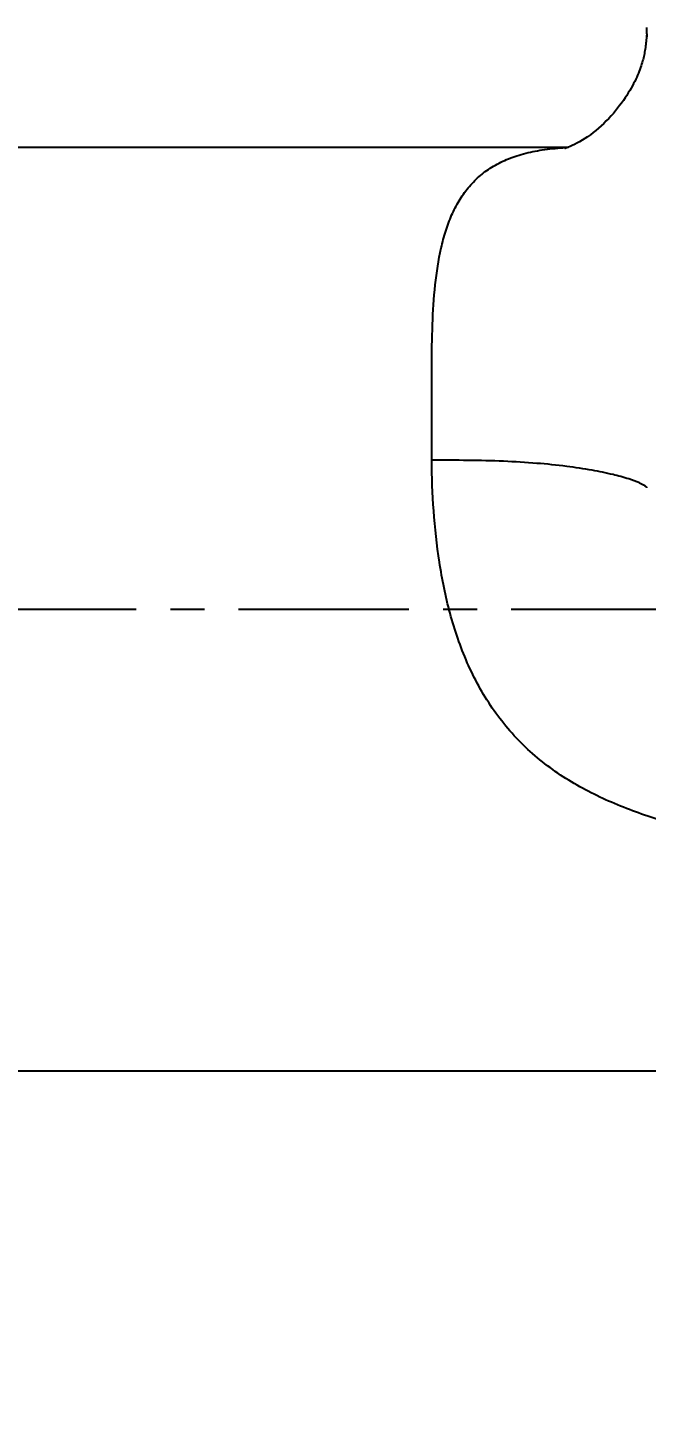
# Model space of a CAD drawing. Header units: millimetres. Extents: x 13335 to 13929, y 3069 to 3489.
# Drawn here: x 13724.1 to 13752.9, y 3133 to 3196.9 of the extents above; entities that cross this region are included whole.
import ezdxf

# ---------------------------------------------------------------- set-up
doc = ezdxf.new("R2010")
doc.units = ezdxf.units.MM
doc.header["$LTSCALE"] = 0.25
doc.linetypes.add('CENTER', pattern=[50.8, 31.75, -6.35, 6.35, -6.35])
doc.layers.add('CENTER', color=1, linetype='CENTER')
doc.layers.add('DWG', color=7, linetype='Continuous')
doc.styles.add('GHS', font='romans.shx', dxfattribs={"height": 3.5, "bigfont": 'ghs.shx'})
doc.dimstyles.new('HONG', dxfattribs={"dimscale": 0, "dimtxt": 3.5, "dimasz": 3.5, "dimexe": 2, "dimexo": 1, "dimgap": 1, "dimtad": 1, "dimdec": 4, "dimdsep": 46, "dimtxsty": 'GHS', "dimcen": 3, "dimclrd": 2, "dimclre": 2, "dimclrt": 2, "dimadec": 0, "dimazin": 0, "dimtfac": 1, "dimtdec": 4, "dimtmove": 0, "dimatfit": 2, "dimfxl": 0, "dimtvp": 1, "dimtolj": 1, "dimarcsym": 0})

# ---------------------------------------------------------------- blocks, each defined once
blk = doc.blocks.new('*D8')
at = {"layer": 'Defpoints', "color": 0}
for p in [(13695.42, 3156.65), (13845.42, 3156.65), (13845.42, 3102.267)]:
    blk.add_point(p, dxfattribs=at)
at = {"layer": 'DWG', "color": 2, "lineweight": -2}
for p, q in [((13695.42, 3155.65), (13695.42, 3100.267)), ((13845.42, 3155.65), (13845.42, 3100.267)), ((13698.92, 3102.267), (13841.92, 3102.267))]:
    blk.add_line(p, q, dxfattribs=at)
at = {"layer": 'DWG', "color": 2}
for points in [[(13698.92, 3102.85), (13698.92, 3101.683), (13695.42, 3102.267)], [(13841.92, 3102.85), (13841.92, 3101.683), (13845.42, 3102.267)]]:
    blk.add_solid(points, dxfattribs=at)
at = {"layer": 'DWG', "color": 2, "insert": (13770.42, 3105.017), "char_height": 3.5, "attachment_point": 5, "style": 'GHS'}
blk.add_mtext('\\A1;150', dxfattribs=at)
blk = doc.blocks.new('*D5')
at = {"layer": 'Defpoints', "color": 0}
for p in [(13652.564, 3251.787), (13770.42, 3251.787), (13670.42, 3169.85)]:
    blk.add_point(p, dxfattribs=at)
at = {"layer": 'DWG', "color": 2, "lineweight": -2}
for p, q in [((13769.42, 3251.787), (13650.564, 3251.787)), ((13652.564, 3173.35), (13652.564, 3248.287)), ((13669.42, 3169.85), (13650.564, 3169.85))]:
    blk.add_line(p, q, dxfattribs=at)
at = {"layer": 'DWG', "color": 2}
for points in [[(13651.98, 3248.287), (13653.147, 3248.287), (13652.564, 3251.787)], [(13651.98, 3173.35), (13653.147, 3173.35), (13652.564, 3169.85)]]:
    blk.add_solid(points, dxfattribs=at)
at = {"layer": 'DWG', "color": 2, "insert": (13648.897, 3210.818), "char_height": 3.5, "attachment_point": 5, "rotation": 90, "style": 'GHS'}
blk.add_mtext('\\A1;(82)', dxfattribs=at)
blk = doc.blocks.new('*D6')
at = {"layer": 'Defpoints', "color": 0}
for p in [(13639.335, 3251.787), (13770.42, 3251.787), (13690.211, 3110.306)]:
    blk.add_point(p, dxfattribs=at)
at = {"layer": 'DWG', "color": 2, "lineweight": -2}
for p, q in [((13769.42, 3251.787), (13637.335, 3251.787)), ((13639.335, 3113.806), (13639.335, 3248.287)), ((13689.211, 3110.306), (13637.335, 3110.306))]:
    blk.add_line(p, q, dxfattribs=at)
at = {"layer": 'DWG', "color": 2}
for points in [[(13638.752, 3248.287), (13639.919, 3248.287), (13639.335, 3251.787)], [(13638.752, 3113.806), (13639.919, 3113.806), (13639.335, 3110.306)]]:
    blk.add_solid(points, dxfattribs=at)
at = {"layer": 'DWG', "color": 2, "insert": (13635.669, 3181.046), "char_height": 3.5, "attachment_point": 5, "rotation": 90, "style": 'GHS'}
blk.add_mtext('\\A1;(141.5)', dxfattribs=at)

msp = doc.modelspace()

# ---------------------------------------------------------------- linework, layer by layer
at = {"layer": 'CENTER'}
msp.add_line((13670.4203, 3169.8498), (13870.4203, 3169.8498), dxfattribs=at)
at = {"layer": 'DWG'}
for p, q in [((13752.91277, 3196.41006), (13752.90832, 3196.3463)), ((13752.92022, 3196.57551), (13752.92017, 3196.57351)), ((13752.85763, 3195.91377), (13752.84587, 3195.8434)), ((13678.4203, 3191.3498), (13749.28248, 3191.3498)), ((13742.92025, 3176.78061), (13742.91994, 3181.13972)), ((13678.4203, 3148.3498), (13862.4203, 3148.3498))]:
    msp.add_line(p, q, dxfattribs=at)
for points in [[(13752.90832, 3196.3463), (13752.90262, 3196.2772), (13752.89575, 3196.20533), (13752.8877, 3196.13178), (13752.87863, 3196.05837)], [(13752.92017, 3196.57351), (13752.91952, 3196.54964), (13752.91817, 3196.51268), (13752.91599, 3196.46587), (13752.91277, 3196.41006)], [(13752.91868, 3196.92537), (13752.91872, 3196.90986), (13752.91905, 3196.86473)], [(13752.91905, 3196.86473), (13752.91947, 3196.83479), (13752.92021, 3196.79781), (13752.92127, 3196.75839), (13752.92254, 3196.72052), (13752.924, 3196.68405), (13752.92555, 3196.65045), (13752.92719, 3196.6189), (13752.92889, 3196.58906), (13752.93064, 3196.56096), (13752.9324, 3196.53449), (13752.93592, 3196.48639)], [(13752.84587, 3195.8434), (13752.83334, 3195.7746), (13752.82003, 3195.70698), (13752.80598, 3195.64069), (13752.79094, 3195.57441), (13752.77461, 3195.50701), (13752.75688, 3195.43825), (13752.73754, 3195.36762), (13752.71646, 3195.29492), (13752.69344, 3195.21988), (13752.66829, 3195.14227), (13752.64079, 3195.06176), (13752.61079, 3194.97838), (13752.57812, 3194.89206), (13752.54263, 3194.80283), (13752.50417, 3194.71075), (13752.46258, 3194.61583), (13752.41769, 3194.51808), (13752.36935, 3194.41758), (13752.3174, 3194.3144), (13752.26174, 3194.20872), (13752.20231, 3194.10078), (13752.13892, 3193.9906), (13752.07139, 3193.87824), (13751.99964, 3193.76391), (13751.92355, 3193.64778), (13751.84309, 3193.53015), (13751.75821, 3193.4113), (13751.66894, 3193.29159), (13751.57531, 3193.17136), (13751.47735, 3193.05095), (13751.37509, 3192.93071), (13751.26871, 3192.81108), (13751.15834, 3192.69245), (13751.04431, 3192.57542), (13750.92692, 3192.46047), (13750.80661, 3192.34817), (13750.68387, 3192.23911), (13750.55903, 3192.13367), (13750.43248, 3192.03222), (13750.30491, 3191.93533), (13750.17694, 3191.8434), (13750.04952, 3191.75704), (13749.92349, 3191.67666), (13749.80028, 3191.60295), (13749.68128, 3191.53643), (13749.5681, 3191.47755), (13749.46214, 3191.4265), (13749.36613, 3191.38386), (13749.28272, 3191.34989), (13749.21387, 3191.32432), (13749.16223, 3191.30693), (13749.12822, 3191.29661), (13749.12195, 3191.29485)], [(13752.87863, 3196.05837), (13752.86856, 3195.9854), (13752.85763, 3195.91377)]]:
    msp.add_lwpolyline(points, dxfattribs=at)
for centre, radius, start, end in [((13749.79156, 3178.35147), 12.99627, 92.977666, 93.3635086), ((13749.81505, 3177.89751), 13.45083, 92.5091668, 92.9771613)]:
    msp.add_arc(centre, radius, start, end, dxfattribs=at)
for points, knots in [([(13742.91994, 3181.13976), (13742.92153, 3181.79124), (13742.93603, 3183.06218), (13743.05111, 3184.9089), (13743.27087, 3186.36672), (13743.55619, 3187.44361), (13743.82716, 3188.18298), (13744.17036, 3188.86165), (13744.59642, 3189.46979), (13745.10973, 3190.00023), (13745.71375, 3190.44675), (13746.41055, 3190.80477), (13747.20145, 3191.06927), (13748.08389, 3191.24613), (13748.70486, 3191.30629), (13749.02906, 3191.32535)], [0, 0, 0, 0, 0.14393227, 0.28073925, 0.40857094, 0.46881038, 0.52660276, 0.58223772, 0.63635564, 0.69002585, 0.74460092, 0.80156364, 0.86238084, 0.9282494, 1, 1, 1, 1]), ([(13797.92018, 3176.78054), (13797.92051, 3175.99693), (13797.86867, 3174.40941), (13797.6019, 3172.02242), (13797.11197, 3169.64107), (13796.33514, 3167.33214), (13795.18127, 3165.19694), (13793.61453, 3163.36118), (13791.70576, 3161.89976), (13789.56792, 3160.80069), (13787.29881, 3159.9865), (13784.9561, 3159.38025), (13782.57088, 3158.92853), (13779.3551, 3158.48351), (13775.30095, 3158.16047), (13770.42055, 3158.03917), (13765.54009, 3158.15798), (13761.48636, 3158.48488), (13758.27051, 3158.9294), (13755.8848, 3159.38001), (13753.54206, 3159.98636), (13751.27346, 3160.80075), (13749.13507, 3161.89763), (13747.22449, 3163.35813), (13745.66435, 3165.20016), (13744.50865, 3167.33323), (13743.72181, 3169.63862), (13743.23861, 3172.02145), (13742.98257, 3174.40909), (13742.91999, 3175.99642), (13742.92032, 3176.78047)], [0, 0, 0, 0, 0.03040975, 0.06157918, 0.09310389, 0.12459499, 0.15579399, 0.18669399, 0.21752071, 0.24847775, 0.27961256, 0.31089802, 0.34229664, 0.37377245, 0.4368464, 0.50000118, 0.56315578, 0.62622496, 0.65770143, 0.68910588, 0.72039478, 0.75152158, 0.78246808, 0.81330227, 0.8442155, 0.87540999, 0.90689404, 0.93841153, 0.9695731, 1, 1, 1, 1]), ([(13752.59815, 3175.72152), (13752.43438, 3175.7938), (13752.02442, 3175.93638), (13751.28785, 3176.13405), (13750.32294, 3176.33194), (13749.13943, 3176.51068), (13747.76117, 3176.64734), (13746.22985, 3176.7408), (13744.59829, 3176.77534), (13743.48417, 3176.77949), (13742.92025, 3176.78047)], [0, 0, 0, 0, 0.05489117, 0.13278043, 0.23378913, 0.35674621, 0.49965874, 0.65835426, 0.82707623, 1, 1, 1, 1]), ([(13752.59815, 3175.72156), (13752.68221, 3175.68466), (13752.79125, 3175.63288), (13752.89636, 3175.54921), (13752.9202, 3175.5085), (13752.92019, 3175.49194)], [0, 0, 0, 0, 0.67916324, 0.87747625, 1, 1, 1, 1])]:
    msp.add_open_spline(points, degree=3, knots=knots, dxfattribs=at)

# ---------------------------------------------------------------- dimensions: what is measured, and where the dimension line sits
for base, p1, text, picture, middle in [((13639.33546, 3251.78685), (13690.21085, 3110.30557), '(141.5)', '*D6', (13635.66879, 3181.04621)), ((13652.56363, 3251.78685), (13670.4203, 3169.8498), '(82)', '*D5', (13648.89696, 3210.81832))]:
    dim = msp.add_linear_dim(base=base, p1=p1, p2=(13770.4203, 3251.78685), angle=90, text=text, dimstyle='HONG', override={"dimscale": 1, "dimatfit": 3, "dimarcsym": 1}, dxfattribs=at)
    dim.commit()
    dim.dimension.update_dxf_attribs({"geometry": picture, "text_midpoint": middle})
dim = msp.add_linear_dim(base=(13845.4203, 3102.26664), p1=(13695.4203, 3156.6498), p2=(13845.4203, 3156.6498), dimstyle='HONG', override={"dimscale": 1, "dimatfit": 3, "dimarcsym": 1}, dxfattribs=at)
dim.commit()
dim.dimension.update_dxf_attribs({"geometry": '*D8', "text_midpoint": (13770.4203, 3102.26664), "dimtype": 128})

doc.saveas('drawing.dxf')
